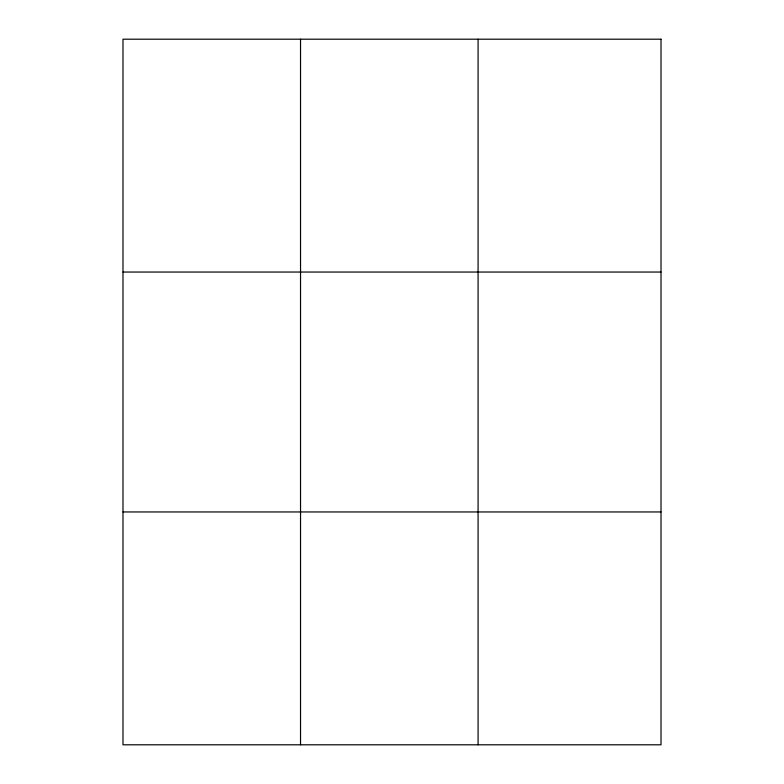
<?xml version="1.0" encoding="UTF-8"?>
<svg xmlns="http://www.w3.org/2000/svg" width="784" height="784" viewBox="0 0 784 784"><rect width="100%" height="100%" fill="white"/><g stroke="black" fill="none" stroke-linecap="round" stroke-linejoin="round"><path stroke-width="1.18" d="M300.537 744.8L300.537 39.2M478.083 744.8L478.083 39.2M122.99 272.048L661.01 272.048M122.99 511.952L661.01 511.952M661.01 39.2L661.01 744.8L122.99 744.8L122.99 39.2L661.01 39.2"/></g></svg>
